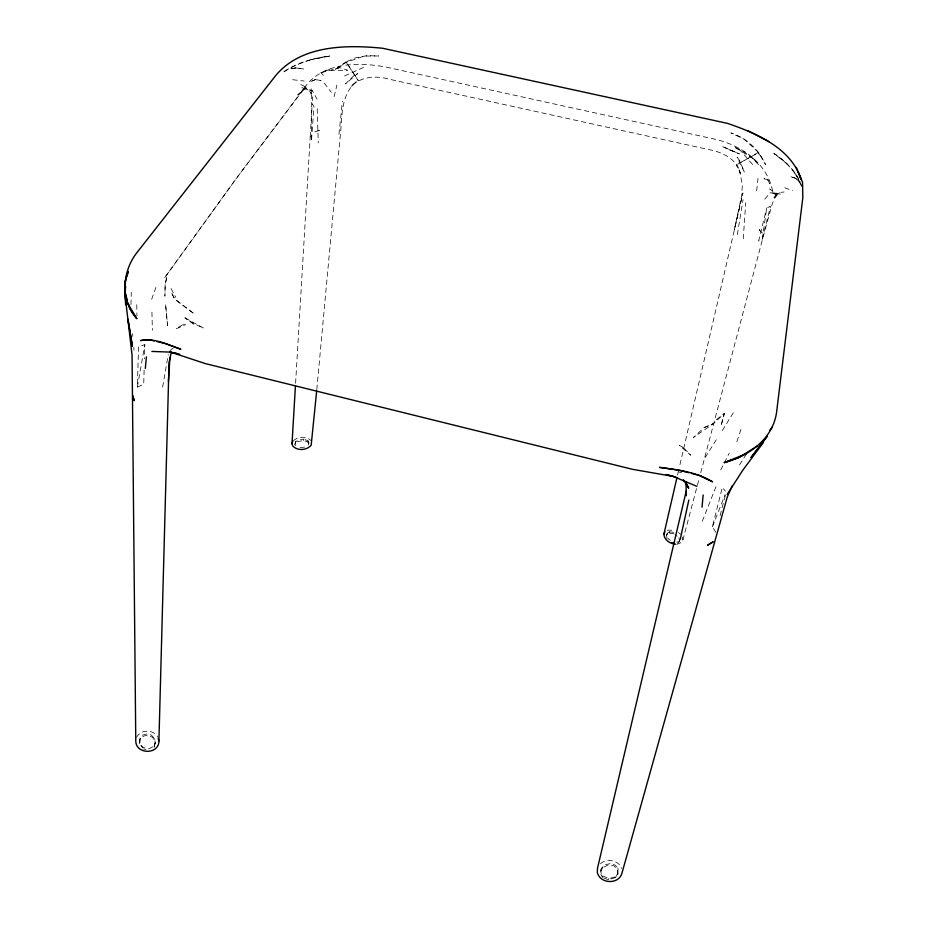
<?xml version="1.0" encoding="UTF-8"?>
<svg xmlns="http://www.w3.org/2000/svg" width="928" height="928" viewBox="0 0 928 928"><rect width="100%" height="100%" fill="white"/><g stroke="black" fill="none" stroke-linecap="round" stroke-linejoin="round"><path stroke-width="0.7" stroke-dasharray="4.64 3.48" d="M602.759 875.916L608.838 878.561L614.15 877.262L617.944 873.874L616.865 868.434L613.768 865.789L608.339 864.989L601.344 868.26L600.845 872.192L602.759 875.916L602.411 877.389L600.219 872.703L601.344 868.26L605.149 864.745L610.578 863.55L614.939 865.024L617.967 868.132L617.944 873.874L615.577 877.494L608.362 879.79L603.594 877.865M311.576 139.699L313.954 106.581L312.179 103.75L310.219 136.683L311.576 139.699L311.738 95.955L309.685 91.234L311.414 93.832L308.943 90.642L305.347 88.253L312.458 90.863L317.028 99.226M130.999 304.558L131.254 292.274M303.618 440.51L303.653 439.106L299.303 439.675L295.812 441.484L294.837 444.384L297.621 441.612L303.618 440.51L307.957 442.041L309.047 444.779M144.118 370.133L143.724 384.262L137.332 387.15L138.585 346.631L144.814 344.706L144.432 358.834M295.591 383.276L310.219 136.683M743.258 238.751L745.752 202.71M307.957 442.041L308.061 440.754L303.653 439.106M316.796 389.621L340.054 137.866C342.513 118.459 339.683 94.9 356.897 81.258L350.68 86.896C360.737 76.282 376.443 75.33 389.795 79.332L707.693 149.35C721.126 151.635 737.11 158.584 740.231 173.223L736.472 165.149L739.256 168.78L742.354 184.927L741.658 195.704L734.292 230.016L742.922 192.943L679.18 467.967M338.964 134.282L342.397 101.28M756.645 190.739L758.025 178.431M762.271 239.064L766.714 207.953L770.507 206.271L762.271 239.064L758.64 241.048L766.714 207.953M737.319 234.61L743.061 199.694M162.632 387.092L168.27 354.38M137.332 387.15L144.814 344.706M677.591 543.263L679.551 541.488L680.166 538.391M139.513 743.746L140.592 738.502L143.979 735.95L147.923 735.347L152.528 737.331L155.417 741.692L154.036 747.365L153.306 746.506L155.312 743.142L154.535 738.502L151.136 734.953L146.96 734.013L142.784 735.022L139.339 739.581L139.513 743.746L142.761 747.991M677.556 475.008L678.855 469.382M667.012 538.982L666.606 534.922L669.424 533.101L669.714 531.825L674.772 532.533L674.32 533.878L677.092 536.198M334.126 96.64L336.899 85.074M154.036 747.365L155.417 741.692L154.535 738.502M715.824 532.301L712.426 526.733L722.297 487.444L725.394 491.121M720.105 515.643L725.452 494.81M676.558 544.411L681.964 542.277L682.938 539.887L699.225 478.326M700.71 472.723L763.315 236.257L772.363 203.452L777.397 192.525L773.233 198.905L779.74 192.479L784.148 191.992M295.812 441.484L294.942 444.744L296.879 446.658M669.714 531.825L667.36 533.229L666.675 535.595L668.508 538.924L670.329 540.247M736.878 441.635L741.066 429.13M151.658 299.303L155.881 287.448M608.362 879.79L608.838 878.561M702.287 521.223L716.984 484.196M712.426 526.733L725.104 494.705M308.131 445.185L309.047 442.946L308.061 440.754M666.606 534.922L667.36 533.229M602.817 867.135L600.219 872.703L600.845 872.192M720.731 469.928L729.222 453.142M615.577 877.494L618.164 872.448L617.967 868.132M733.329 412.786L721.822 431.346M705.245 457.469L717.124 438.352M739.523 464.905L746.75 453.514M136.567 737.458C140.488 729.141 153.491 729.199 157.841 737.076M764.73 199.172L770.275 192.78L777.942 193.43L774.926 194.404L779.74 192.479M293.399 440.8C297.9 436.311 306.553 435.893 311.066 440.603M704.166 427.576L713.574 423.562L704.132 427.622L693.425 437.459L713.574 423.562L724.316 413.47L721.021 425.952L724.316 413.47L715.569 420.268M300.823 84.541L306.321 87.174L297.737 94.923L303.247 89.83L237.185 177.26L164.36 278.168L237.185 177.26L307.319 83.903C326.505 61.99 359.797 62.118 386.268 67.129L710.72 138.272C738.908 143.62 766.957 161.588 772.688 191.377L769.718 188.929L774.88 192.862L780.402 194.138L770.275 192.78M140.592 738.502L139.339 739.581L140.163 744.094L143.399 747.69L149.594 748.536L153.306 746.506M169.998 350.587L173.142 348.128M600.497 863.759C606.007 858.516 615.438 859.815 620.229 865.441L621.505 868.457M346.051 61.828L334.614 69.832L346.237 62.373L358.301 80.678L346.051 61.828L355.946 57.687L367.047 55.68L378.647 55.97L364.159 56.063L346.237 62.373M306.321 87.104L301.519 90.387L306.437 88.612L301.6 87.58L312.458 90.863M758.466 152.389L744.21 139.212L730.835 132.924C746.588 137.854 759.023 149.918 765.693 164.859L758.466 152.389L737.238 164.395L758.072 152.83L760.194 155.37M344.543 75.992L365.191 66.688M329.637 69.403L320.984 72.767L323.373 75.307L320.984 72.767L339.694 67.64L347.559 70.215L330.96 70.563L339.671 67.628M311.089 59.578L300.289 63.092L290.94 67.338L282.762 72.5C296.972 63.44 313.119 57.872 329.858 56.016L311.089 59.578L329.858 56.016M676.721 542.091L678.728 541.627M667.151 530.236L673.983 530.213M304.628 447.076L300.138 447.632L297.969 446.983M292.656 79.715L304.222 81.049M669.424 533.101L674.32 533.878M143.573 749.047L145.963 749.441M678.82 472.039L681.523 472.549M784.728 187.7L792.535 190.716M728.979 149.57L739.198 153.804L721.787 146.288L739.198 153.804M185.032 317.886L203.673 328.21L193.801 323.547L185.032 317.886L195.298 325.531M787.663 164.442L773.929 153.445C784.137 160.219 793.278 168.85 799.182 179.684M773.929 153.445C786.132 161.53 796.63 172.527 801.653 186.47M678.554 532.602L680.56 534.238M738.897 148.77L754.325 166.472M324.266 83.091L331.273 92.301M171.088 288.562L175.763 297.378M794.38 172.063L801.514 186.319M774.88 192.862L776.202 196.133M799.681 181.006L802.163 187.618M682.463 537.103L682.938 539.887M678.948 537.741L679.551 541.488M311.124 88.798L312.748 100.758M132.611 333.72L132.843 336.458M133.771 347.443L134.003 350.192M317.214 108.75L318.269 142.935M151.937 312.133L152.366 330.229M136.787 304.709L136.938 315.868M165.149 284.745L164.906 296.194L165.161 284.745L166.947 276.312L165.149 284.745M319.302 130.361L314.569 131.869L319.302 130.407M759.185 229.68L762.236 233.044L759.185 229.68M354.044 75.516L345.494 83.822L357.663 73.59L354.044 75.516M182.445 324.846L175.937 328.941L185.612 324.591L182.445 324.846M315.3 79.599L310.138 81.826L315.3 79.622L321.088 80.516L315.3 79.599M295.649 67.906L289.385 69.008L296.566 67.883L303.746 69.043L295.649 67.906M753.246 158.688L733.99 146.833L744.036 151.879L753.246 158.688L758.849 164.952L753.246 158.688M795.435 178.141L790.122 176.517L796.027 178.501L799.611 181.888L795.435 178.141M767.839 179.893L763.988 178.663L767.839 179.916L769.88 183.848L767.839 179.893M683.147 447.377L679.25 445.359L690.815 455.184L683.147 447.377M193.152 313.038L174.719 299.071L171.204 292.204L174.731 299.129L193.152 313.038M739.686 160.579L737.087 157.203L744.43 172.156L739.686 160.579M167.562 325.682L165.555 304.14L167.562 325.682"/><path stroke-width="1.39" d="M127.38 302.772L136.776 318.594C120.315 300.649 122.102 271.985 136.404 253.286L275.929 75.272C301.461 45.008 346.422 44.637 382.603 48.256L727.598 123.401C756.482 133.307 791.19 147.958 801.235 179.696L796.294 167.423M127.368 275.558L127.983 271.405L125.419 281.022L124.746 292.32L132.054 355.134L135.778 741.356C136.323 754.766 159.164 754.592 158.92 740.938L169.047 362.581L171.193 352.814M127.438 300.428L124.932 292.169L125.419 281.045L124.746 290.824L125.64 304.732M316.668 391.059L311.17 445.254C306.808 450.382 297.436 451.101 292.796 446.008L292.007 443.851L295.417 386.164M168.397 381.408L169.963 357.129M702.032 507.14L703.146 494.972M145.325 368.439L146.404 356.816M124.932 292.169L125.744 286.636M680.259 539.284L688.843 500.006M686.256 490.947L597.504 868.225L597.307 872.482C599.906 883.827 618.384 884.813 621.841 873.573L727.204 497.222L732.262 485.762M675.34 544.226C670.062 543.715 664.193 539.91 663.903 534.18L676.906 477.827M125.129 281.834L127.983 271.405M746.17 453.757L724.304 462.608C748.606 456.251 772.734 439.002 776.539 412.6L802.824 197.664L802.534 182.166L798.057 171.75M292.007 443.851L292.703 441.484M663.903 534.18L664.9 531.767M727.158 494.438L742.934 470.032L763.187 442.76M769.764 430.279L772.409 426.926M757.434 445.962L738.827 457.527L724.304 462.608M151.902 351.422L170.52 352.118L177.039 353.568M146.821 339.868L149.234 340.158M696.835 486.342L673.171 476.412L632.444 469.301L205.413 363.614L170.52 352.118M169.546 352.106L179.684 354.171M154.268 340.924L148.828 339.648L140.488 340.588C154.547 337.537 167.922 344.903 180.879 349.241L165.161 343.488L156.994 341.562M688.622 472.677L679.076 470.241L659.46 467.352C677.66 469.812 696.661 471.969 712.588 481.841L700.42 476.134L700.907 475.82L691.36 473.373M666.269 474.498L673.171 476.412M667.336 474.823L677.579 477.734M671.501 542.555L674.644 543.692M769.219 141.81L747.91 130.697M136.776 318.594L129.943 308.699L128.273 303.189M683.356 479.706L688.704 488.267L685.954 482.119L686.337 495.738L686.279 492.142M158.201 738.363L158.92 740.938M132.414 346.167L127.913 319.128L132.449 346.469M707.739 545.119L712.994 541.906L707.739 545.119M767.073 436.45L751.1 457.469L767.073 436.45M134.27 400.548L132.692 395.827L134.27 400.548"/></g></svg>
